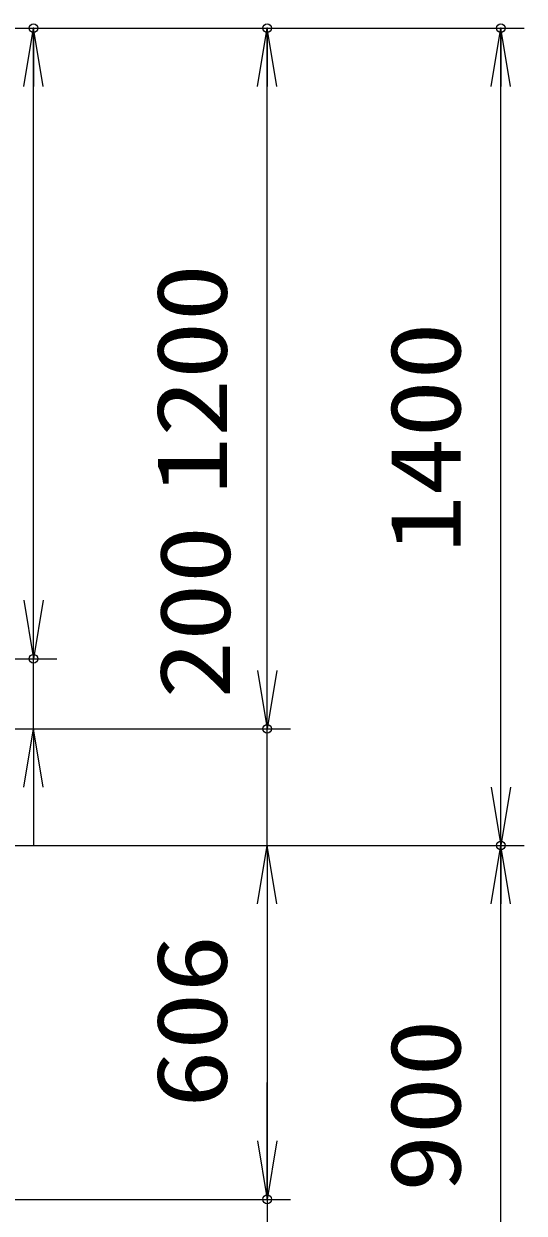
# Model space of a CAD drawing. Units: millimetres at full size. Extents: x -11880 to 11880, y -8400 to 8400.
# Drawn here: x 6304 to 7161, y -1483 to 554 of the extents above; entities that cross this region are included whole.
import ezdxf
from ezdxf.enums import TextEntityAlignment as Align

# ---------------------------------------------------------------- set-up
doc = ezdxf.new("R2010")
doc.units = ezdxf.units.MM
doc.header["$LTSCALE"] = 30
doc.header["$PDMODE"] = 32
doc.header["$PDSIZE"] = 15
doc.layers.add('0-4_寸法線', color=4, linetype='Continuous', lineweight=18)
doc.layers.add('0-5_0', color=7, linetype='Continuous', lineweight=18)
doc.layers.add('0-6_Defpoints', color=7, linetype='Continuous')
doc.styles.add('ＭＳ ゴシック', font='')
doc.styles.get('ＭＳ ゴシック').set_extended_font_data('MS Gothic')

# ---------------------------------------------------------------- blocks, each defined once
blk = doc.blocks.new('_Open')
at = {"layer": '0-5_0', "color": 4}
blk.add_line((-30, 5), (0, 0), dxfattribs=at)
blk.add_lwpolyline([(-30, -5), (0, 0), (-30, 0)], dxfattribs=at)
blk = doc.blocks.new('S56')
at = {"layer": '0-4_寸法線'}
for points in [[(28717082.6, 81778427.2), (28673426.6, 81778427.2), (28653946.1, 81826772.7), (28652824.9, 81829555.3)], [(28654409.9, 81826959.5), (28652824.9, 81829555.3), (28653482.4, 81826585.8)]]:
    blk.add_lwpolyline(points, dxfattribs=at)
at = {"layer": '0-4_寸法線', "color": 254, "style": 'ＭＳ ゴシック'}
for s, width, p in [('ベースアンカー', 0.75, (28677626.6, 81786127.8)), ('SS400 L5×40×40', 1.05, (28677194.6, 81779827.8))]:
    blk.add_text(s, height=3637, dxfattribs=dict(at, width=width)).set_placement(p, align=Align.BOTTOM_LEFT)

msp = doc.modelspace()

# ---------------------------------------------------------------- linework, layer by layer
at = {"layer": '0-4_寸法線'}
for p, q in [((4433.88, 546.63), (6361.1, 546.63)), ((4433.88, 546.63), (6761.1, 546.63)), ((4433.88, 546.63), (7161.1, 546.63)), ((6321.1, -533.37), (6321.1, 546.63)), ((6721.1, -653.37), (6721.1, 546.63)), ((7121.1, -853.37), (7121.1, 546.63)), ((6321.1, -433.37), (6321.1, -333.37)), ((6721.1, -553.37), (6721.1, -453.37)), ((4433.88, -533.37), (6361.1, -533.37)), ((4433.88, -533.37), (6361.1, -533.37)), ((6321.1, -653.37), (6321.1, -533.37)), ((5063.88, -653.37), (6761.1, -653.37)), ((5163.88, -653.37), (6361.1, -653.37)), ((5163.88, -653.37), (6761.1, -653.37)), ((6721.1, -853.37), (6721.1, -653.37)), ((6321.1, -753.37), (6321.1, -853.37)), ((5063.88, -853.37), (6761.1, -853.37)), ((5163.88, -853.37), (6761.1, -853.37)), ((5163.88, -853.37), (7161.1, -853.37)), ((5163.88, -853.37), (7161.1, -853.37)), ((6721.1, -853.37), (6721.1, -1459.37)), ((7121.1, -1753.37), (7121.1, -853.37)), ((6721.1, -953.37), (6721.1, -1053.37)), ((6721.1, -1359.37), (6721.1, -1259.37)), ((4813.88, -1459.37), (6761.1, -1459.37)), ((4813.88, -1459.37), (6761.1, -1459.37)), ((6721.1, -1459.37), (6721.1, -1609.37))]:
    msp.add_line(p, q, dxfattribs=at)
at = {"layer": '0-6_Defpoints'}
for p in [(6321.1, 546.63), (6721.1, 546.63), (7121.1, 546.63), (6321.1, -533.37), (6721.1, -653.37), (7121.1, -853.37), (6721.1, -1459.37)]:
    msp.add_point(p, dxfattribs=at)

# ---------------------------------------------------------------- block references
at = {"layer": '0-4_寸法線', "xscale": 3.333333, "yscale": 3.333333}
for p, rotation in [((6321.1, 546.63), 90), ((6721.1, 546.63), 90), ((7121.1, 546.63), 90), ((6321.1, -533.37), 270), ((6321.1, -533.37), 270), ((6721.1, -653.37), 270), ((6721.1, -653.37), 270), ((6321.1, -653.37), 90), ((7121.1, -853.37), 270), ((6721.1, -853.37), 90), ((6721.1, -853.37), 90), ((7121.1, -853.37), 90), ((6721.1, -1459.37), 270), ((6721.1, -1459.37), 270)]:
    msp.add_blockref('_Open', p, dxfattribs=dict(at, rotation=rotation))
at = {"layer": '0-4_寸法線', "xscale": 0.03333333, "yscale": 0.03333333}
msp.add_blockref('S56', (-950335.97, -2728541.35), dxfattribs=at)

# ---------------------------------------------------------------- texts
at = {"layer": '0-4_寸法線', "color": 254, "style": 'ＭＳ ゴシック', "width": 1.2}
for s, p in [('1200', (6688.42, -252.57)), ('1400', (7088.42, -352.57)), ('200', (6693.92, -602.17)), ('606', (6688.42, -1302.77)), ('900', (7088.42, -1447.37))]:
    msp.add_text(s, height=121.2, rotation=90, dxfattribs=at).set_placement(p, align=Align.BOTTOM_LEFT)

doc.saveas('drawing.dxf')
